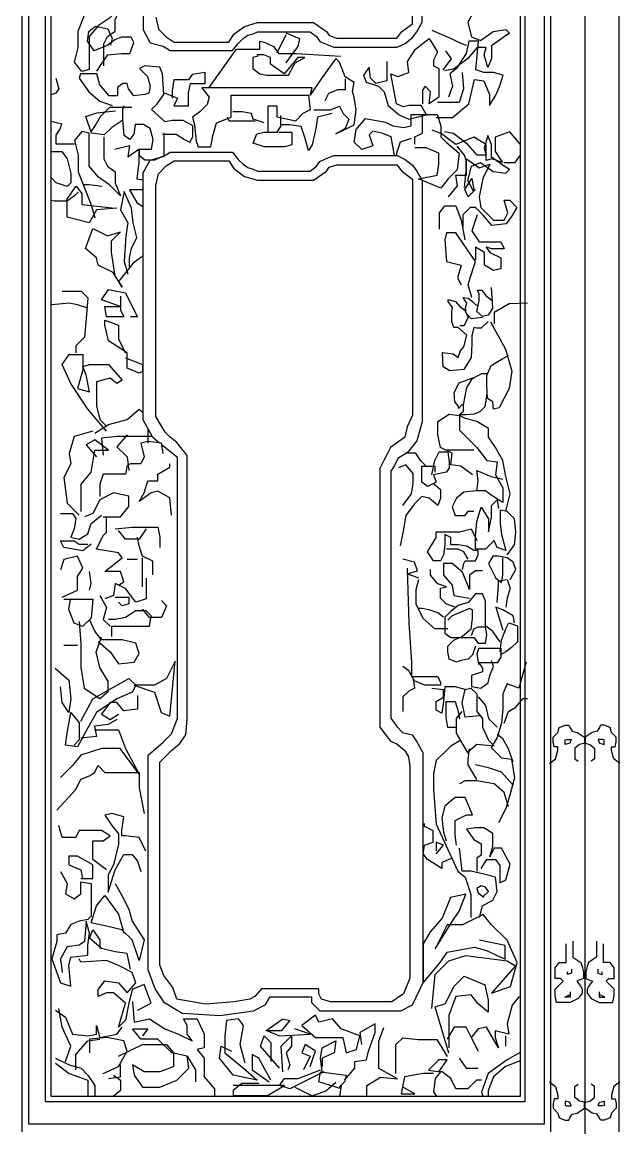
# Model space of a CAD drawing. Extents: x -66030 to 95157, y -13132 to 45879.
# Drawn here: x 44570 to 45009, y 40485 to 41297 of the extents above; entities that cross this region are included whole.
import ezdxf

# ---------------------------------------------------------------- set-up
doc = ezdxf.new("R2010")
doc.units = 0
doc.header["$LTSCALE"] = 100
doc.header["$MEASUREMENT"] = 0
doc.layers.add('3', color=11, linetype='CONTINUOUS')
doc.layers.add('7', color=105, linetype='CONTINUOUS')

msp = doc.modelspace()

# ---------------------------------------------------------------- linework, layer by layer
at = {"layer": '3'}
for p, q in [((44569.59, 40482.4), (44569.59, 41994.29)), ((44957.89, 41994.29), (44957.89, 40482.4)), ((45007.9, 41994.29), (45007.9, 40482.4)), ((44586.89, 40504.48), (44586.89, 41979.19)), ((44938.84, 41979.19), (44938.84, 40504.48)), ((44938.84, 40504.48), (44586.89, 40504.48))]:
    msp.add_line(p, q, dxfattribs=at)
for points in [[(44658.59, 41472.74), (44658.59, 41291.43), (44663.78, 41281.91), (44673.31, 41279.32), (44678.48, 41276.17)], [(44678.48, 41276.17), (44724.19, 41276.17), (44728.45, 41281.48), (44731.99, 41285.02), (44735.53, 41287.5), (44739.43, 41288.56), (44742.62, 41289.98), (44781.24, 41289.98), (44785.85, 41286.44), (44788.33, 41282.9), (44792.58, 41281.13), (44798.61, 41278.65), (44845.02, 41278.65), (44851.05, 41281.48), (44856.36, 41285.73), (44859.55, 41289.98), (44863.45, 41297.06), (44863.45, 41474.13)], [(44629.75, 41264.93), (44629.75, 41274.37), (44629.75, 41281.12), (44632.45, 41286.51), (44637.85, 41290.56), (44637.85, 41298.65), (44641.91, 41308.09), (44633.8, 41300), (44625.7, 41294.61), (44618.95, 41286.51), (44618.95, 41273.02), (44618.95, 41262.23), (44613.55, 41260.88), (44608.14, 41267.63), (44610.85, 41278.42), (44610.85, 41290.56), (44620.3, 41314.84), (44623, 41324.28)], [(44901.14, 41304.85), (44897.17, 41296.92), (44899.82, 41286.34), (44906.44, 41283.69), (44915.7, 41290.31), (44924.97, 41291.63), (44927.62, 41288.98), (44923.65, 41286.34), (44914.38, 41279.73), (44914.38, 41270.47), (44911.73, 41263.86), (44909.09, 41273.12), (44910.41, 41278.41), (44903.79, 41278.41), (44897.17, 41270.47), (44891.88, 41266.51), (44886.58, 41262.54), (44879.96, 41261.22)], [(44624.59, 41261.06), (44627.61, 41266.08), (44632.63, 41273.1), (44642.68, 41274.11), (44648.7, 41274.11), (44651.72, 41282.13), (44649.71, 41286.15), (44642.68, 41286.15), (44637.65, 41284.14), (44632.63, 41280.13), (44622.58, 41276.11), (44617.56, 41283.14), (44618.57, 41290.16), (44623.59, 41294.17), (44632.63, 41292.17), (44635.64, 41285.14), (44634.64, 41280.13)], [(44870.7, 41291.16), (44884.76, 41285.14), (44892.8, 41281.13), (44895.81, 41280.13)], [(44706.98, 41249.05), (44727.07, 41277.14), (44744.14, 41277.14), (44744.14, 41283.16), (44748.16, 41282.16), (44754.19, 41279.15), (44758.21, 41274.13), (44771.27, 41274.13), (44803.41, 41272.13)], [(44756.91, 41274.42), (44763.66, 41287.91)], [(44763.23, 41289.18), (44773.28, 41285.17), (44772.27, 41279.15), (44768.25, 41274.13), (44763.23, 41267.11)], [(44837.55, 41268.09), (44837.55, 41258.05), (44837.55, 41254.04), (44829.52, 41252.03), (44825.5, 41256.05), (44824.49, 41264.07), (44820.48, 41258.05), (44822.48, 41253.04), (44831.53, 41250.03), (44835.54, 41246.01), (44838.56, 41235.98), (44846.59, 41228.96), (44853.62, 41225.95), (44866.68, 41228.96), (44862.67, 41235.98), (44853.62, 41235.98), (44849.61, 41234.98), (44844.58, 41236.98), (44840.57, 41259.06), (44845.59, 41257.05), (44853.62, 41260.06), (44852.62, 41268.09), (44858.65, 41277.12), (44868.69, 41285.14), (44874.72, 41275.11), (44871.71, 41269.09), (44871.71, 41265.08), (44875.72, 41263.07), (44875.72, 41251.03), (44875.72, 41242), (44868.69, 41236.98), (44869.7, 41246.01), (44865.68, 41250.03), (44863.67, 41247.02), (44863.67, 41236.98)], [(44873.72, 41226.95), (44885.77, 41226.95), (44897.82, 41236.98), (44901.84, 41255.04), (44908.87, 41254.04), (44912.89, 41244.01), (44912.89, 41235.98), (44917.91, 41244.01), (44920.93, 41251.03), (44922.94, 41258.05), (44915.91, 41260.06), (44908.87, 41260.06), (44902.85, 41262.07), (44904.86, 41283.14), (44897.82, 41283.14), (44895.81, 41274.11), (44891.8, 41268.09), (44888.78, 41263.07), (44883.76, 41259.06), (44885.77, 41250.03), (44882.76, 41242)], [(44880.75, 41276.11), (44884.76, 41270.09), (44878.74, 41262.07)], [(44783.95, 41232.57), (44796.1, 41232.57), (44802.86, 41235.27), (44805.56, 41229.88), (44809.61, 41225.83), (44806.91, 41219.09), (44800.16, 41215.04), (44813.66, 41221.78), (44815.01, 41232.57), (44813.66, 41242.02), (44812.31, 41246.06), (44813.66, 41252.81), (44806.91, 41256.85), (44802.86, 41267.65), (44800.16, 41270.34), (44789.35, 41255.51), (44781.25, 41243.37), (44782.6, 41248.76), (44701.57, 41248.76), (44706.97, 41242.02), (44705.62, 41236.62), (44700.22, 41231.23), (44694.82, 41227.18), (44696.17, 41221.78), (44697.52, 41209.64), (44698.87, 41205.6), (44708.32, 41205.6), (44709.67, 41213.69), (44712.38, 41223.13), (44723.18, 41227.18), (44723.18, 41243.37), (44779.9, 41243.37), (44781.25, 41232.57), (44775.85, 41229.88), (44770.45, 41224.48), (44756.94, 41227.18), (44756.94, 41235.27), (44750.19, 41235.27), (44750.19, 41221.78), (44750.19, 41216.39), (44756.94, 41216.39), (44759.64, 41220.43), (44759.64, 41228.53)], [(44743.14, 41272.13), (44739.12, 41271.12), (44739.12, 41263.1), (44744.14, 41259.08), (44749.17, 41258.08), (44754.19, 41258.08), (44760.22, 41258.08), (44765.24, 41258.08), (44770.26, 41267.11), (44777.29, 41271.12), (44772.27, 41271.12), (44766.24, 41264.1), (44762.23, 41259.08), (44752.18, 41266.11), (44752.18, 41271.12), (44747.16, 41273.13), (44742.14, 41273.13)], [(44672.81, 41214.91), (44682.86, 41214.91), (44688.88, 41210.9), (44692.9, 41208.89), (44694.91, 41212.9), (44694.91, 41220.93), (44687.88, 41224.94), (44679.84, 41224.94), (44674.82, 41223.94), (44664.77, 41232.97), (44668.79, 41236.98), (44673.82, 41244.01), (44672.81, 41259.06), (44670.8, 41264.07), (44659.75, 41265.08), (44655.73, 41263.07), (44661.76, 41257.05), (44663.77, 41250.03), (44662.77, 41245.01), (44659.75, 41244.01), (44651.72, 41243), (44647.7, 41248.02), (44646.69, 41252.03), (44643.68, 41252.03), (44639.66, 41249.02), (44639.66, 41243), (44633.63, 41243), (44626.6, 41251.03), (44624.59, 41259.06), (44612.54, 41259.06), (44611.53, 41256.05), (44618.57, 41246.01), (44626.6, 41238.99), (44635.64, 41235.98)], [(44674.32, 41245.19), (44683.77, 41241.14), (44681.07, 41235.74), (44691.87, 41235.74), (44691.87, 41245.19), (44693.22, 41251.93), (44704.03, 41251.93), (44704.03, 41260.02), (44694.57, 41258.67), (44691.87, 41254.63), (44681.07, 41254.63), (44679.72, 41246.53), (44679.72, 41241.14)], [(44892.8, 41260.06), (44893.81, 41248.02), (44890.79, 41237.99), (44874.72, 41237.99)], [(44594.46, 41256.05), (44596.47, 41248.02), (44594.46, 41245.01), (44590.84, 41243.65)], [(44806.91, 41255.51), (44806.91, 41247.41), (44801.51, 41247.41), (44794.75, 41244.71), (44792.05, 41239.32)], [(44620.54, 41217), (44623.24, 41221.05), (44627.3, 41227.79), (44634.05, 41234.54), (44650.25, 41234.54)], [(44673.82, 41215.91), (44673.82, 41205.88), (44673.82, 41198.86), (44666.78, 41195.85), (44659.75, 41195.85), (44655.73, 41198.86), (44655.73, 41203.87), (44661.76, 41203.87), (44664.77, 41203.87), (44665.78, 41210.9), (44663.77, 41218.92), (44658.75, 41221.93), (44652.72, 41221.93), (44651.72, 41214.91), (44648.7, 41210.9), (44644.68, 41213.91), (44643.68, 41225.95), (44643.68, 41232.97), (44644.68, 41235.98)], [(44643.5, 41225.1), (44635.4, 41219.7), (44630, 41214.3), (44620.54, 41215.65), (44616.49, 41227.79), (44624.59, 41230.49), (44638.1, 41231.84)], [(44740.74, 41224.48), (44729.93, 41224.48), (44721.83, 41224.48), (44720.48, 41227.18)], [(44747.49, 41223.13), (44739.38, 41225.83), (44738.03, 41229.88), (44731.28, 41231.23), (44724.53, 41231.23)], [(44797.45, 41229.88), (44786.65, 41227.18), (44785.3, 41219.09), (44782.6, 41206.95), (44779.9, 41202.9), (44777.2, 41212.34), (44774.5, 41220.43), (44766.39, 41221.78), (44759.64, 41221.78)], [(44843.27, 41199.09), (44840.67, 41212.96), (44833.92, 41215.65), (44827.17, 41217), (44824.46, 41214.3), (44827.17, 41206.21), (44819.06, 41203.51), (44813.66, 41208.91), (44815.01, 41218.35), (44821.76, 41226.44), (44836.62, 41223.75), (44842.02, 41221.05), (44850.12, 41219.7), (44855.53, 41221.05), (44855.53, 41229.14), (44863.63, 41229.14)], [(44858.23, 41207.56), (44858.23, 41212.96), (44863.63, 41215.65), (44863.63, 41229.14), (44874.43, 41229.14), (44877.13, 41221.05), (44877.13, 41212.96), (44881.18, 41208.91), (44890.64, 41200.82), (44889.29, 41188.68), (44882.53, 41181.93), (44877.13, 41175.19), (44860.93, 41181.93), (44874.43, 41184.63), (44875.78, 41192.72), (44875.78, 41200.82), (44866.33, 41204.86), (44858.23, 41204.86)], [(44608.14, 41207.42), (44600.04, 41207.42), (44594.64, 41207.42), (44594.64, 41214.16), (44597.34, 41218.21), (44598.69, 41222.25), (44590.84, 41224)], [(44923.86, 41194.06), (44931.81, 41194.06), (44935.78, 41199.34), (44935.78, 41207.28), (44927.84, 41216.53), (44917.25, 41212.57), (44917.25, 41201.99), (44922.54, 41194.06), (44914.6, 41196.7), (44910.63, 41195.38), (44910.63, 41201.99), (44910.63, 41207.28), (44901.36, 41212.57), (44888.12, 41207.28), (44882.83, 41211.24), (44877.53, 41215.21), (44870.91, 41217.86)], [(44629.75, 41212.81), (44629.75, 41203.37), (44629.75, 41196.63), (44632.45, 41191.23), (44637.85, 41187.18), (44637.85, 41179.09), (44641.91, 41169.65), (44633.8, 41177.74), (44625.7, 41183.14), (44618.95, 41191.23), (44618.95, 41204.72), (44618.95, 41215.51), (44613.55, 41216.86), (44608.14, 41210.12), (44610.85, 41199.32), (44610.85, 41187.18), (44620.3, 41162.9), (44623, 41153.46)], [(44758.29, 41216.39), (44767.74, 41216.39), (44767.74, 41210.99), (44767.74, 41206.95), (44762.34, 41205.6), (44747.49, 41205.6), (44739.38, 41208.3), (44742.09, 41215.04), (44747.49, 41216.39), (44754.24, 41216.39)], [(44855.53, 41211.61), (44847.42, 41208.91), (44844.72, 41200.82), (44844.72, 41199.09)], [(44901.14, 41172.89), (44897.17, 41180.83), (44899.82, 41191.4), (44906.44, 41194.05), (44915.7, 41187.44), (44924.97, 41186.12), (44927.62, 41188.76), (44923.65, 41191.4), (44914.38, 41198.02), (44914.38, 41207.27), (44911.73, 41213.88), (44909.09, 41204.63), (44910.41, 41199.34), (44903.79, 41199.34), (44897.17, 41207.27), (44891.88, 41211.24), (44886.58, 41215.2), (44879.96, 41216.53)], [(44590.84, 41202.02), (44598.69, 41202.02), (44602.74, 41196.63), (44605.44, 41185.84), (44605.44, 41179.09), (44602.74, 41176.39), (44594.64, 41179.09), (44590.84, 41182.89)], [(44637.74, 41203.69), (44648.55, 41206.38), (44647.2, 41198.29), (44655.3, 41203.69), (44655.3, 41194.24), (44653.95, 41182.1), (44658.59, 41181.33)], [(44894.52, 41175.54), (44895.85, 41187.44), (44895.85, 41195.37), (44894.52, 41199.34), (44889.23, 41205.95)], [(44670.5, 40988.05), (44665.52, 40992.03), (44658.59, 41005.01), (44658.59, 41186.32), (44663.78, 41195.83), (44673.31, 41198.43), (44678.48, 41201.57)], [(44678.48, 41201.57), (44724.19, 41201.57), (44728.45, 41196.26), (44731.99, 41192.72), (44735.53, 41190.24), (44739.43, 41189.18), (44742.62, 41187.77), (44781.24, 41187.77), (44785.85, 41191.31), (44788.33, 41194.85), (44792.58, 41196.62), (44798.61, 41199.09), (44845.02, 41199.09), (44851.05, 41196.26), (44856.36, 41192.01), (44859.55, 41187.77), (44863.45, 41180.69), (44863.45, 41003.62), (44859.58, 40989.78), (44852.65, 40981.13), (44845.72, 40976.8), (44843.12, 40971.61), (44840.52, 40967.28), (44840.52, 40785.98), (44844.83, 40779.92), (44849.16, 40775.6), (44856.09, 40773.87), (44859.56, 40768.68), (44863.89, 40760.89), (44863.89, 40639.25), (44863.89, 40591.67), (44856.15, 40575.23), (44847.49, 40570.91), (44788.6, 40570.91), (44782.54, 40576.96), (44782.54, 40581.29), (44751.36, 40581.29), (44747.9, 40575.23), (44739.24, 40570.91), (44714.99, 40567.45), (44687.28, 40569.18), (44674.29, 40576.96), (44667.36, 40587.34), (44662.16, 40601.19), (44662.16, 40758.95), (44673.32, 40768.46), (44679.38, 40774.52), (44683.71, 40785.76), (44683.71, 40977.33), (44674.18, 40985.11), (44672.11, 40986.77)], [(44882.83, 41168.93), (44889.45, 41176.87), (44888.12, 41184.8), (44896.06, 41184.8), (44896.06, 41196.7), (44905.33, 41190.09), (44913.27, 41192.73), (44907.98, 41182.16), (44905.33, 41168.93), (44906.66, 41161), (44915.92, 41151.74), (44923.86, 41151.74), (44926.51, 41157.03), (44923.86, 41166.29), (44927.84, 41166.29), (44933.13, 41161), (44929.16, 41154.39), (44925.19, 41149.1), (44914.6, 41147.78), (44907.98, 41155.71), (44902.68, 41161), (44898.71, 41161), (44893.42, 41155.71), (44893.42, 41146.46)], [(44628.4, 41176.39), (44618.95, 41177.74), (44614.9, 41177.74)], [(44902.68, 41174.22), (44897.39, 41168.93), (44894.74, 41174.22), (44900.04, 41182.16), (44901.36, 41174.22)], [(44610.85, 41172.35), (44608.14, 41169.65), (44602.74, 41165.6), (44593.29, 41165.6), (44590.84, 41166.09)], [(44639.09, 41160.52), (44624.24, 41159.17), (44618.84, 41149.73), (44602.63, 41153.78), (44602.63, 41167.27), (44609.38, 41176.71), (44613.43, 41171.31), (44613.43, 41163.22), (44637.74, 41160.52)], [(44648.55, 41117.36), (44648.55, 41124.1), (44649.9, 41130.85), (44653.95, 41138.94), (44651.25, 41149.73), (44649.9, 41160.52), (44644.49, 41172.66), (44641.79, 41159.17), (44647.2, 41149.73), (44645.85, 41140.29), (44644.49, 41121.4), (44647.2, 41111.96)], [(44658.59, 41175), (44658, 41174.01), (44648.55, 41174.01), (44653.95, 41164.57), (44658.59, 41161.48)], [(44876.21, 41145.13), (44876.21, 41157.03), (44880.18, 41162.32), (44888.12, 41162.32), (44892.09, 41151.74), (44894.74, 41137.2)], [(44904.01, 41155.71), (44900.04, 41143.81), (44905.33, 41135.88), (44915.92, 41135.88), (44921.22, 41135.88), (44923.86, 41130.59), (44914.6, 41130.59), (44910.63, 41131.91), (44913.27, 41127.94), (44921.22, 41123.98), (44921.22, 41116.04), (44915.92, 41114.72), (44909.3, 41118.69), (44909.3, 41127.94), (44902.68, 41131.91), (44902.68, 41122.66)], [(44658.59, 41125.56), (44651.25, 41120.06), (44640.44, 41106.57), (44643.14, 41102.52), (44636.39, 41113.31), (44625.59, 41118.71), (44624.24, 41124.1), (44616.13, 41130.85), (44621.54, 41145.68), (44632.34, 41140.29), (44641.79, 41142.99), (44635.04, 41136.24), (44635.04, 41128.15), (44637.74, 41110.61)], [(44900.04, 41094.89), (44897.39, 41104.14), (44898.71, 41109.43), (44902.68, 41121.33), (44888.12, 41142.49), (44881.5, 41142.49), (44880.18, 41137.2), (44881.5, 41121.33), (44892.09, 41118.69), (44889.45, 41109.43), (44892.09, 41104.14)], [(44599.05, 41099.57), (44612.87, 41099.57), (44617.89, 41094.55), (44616.64, 41079.49), (44615.38, 41065.69), (44609.1, 41059.41), (44609.1, 41054.39)], [(44641.77, 41095.81), (44641.77, 41085.77), (44644.28, 41080.75), (44631.72, 41080.75), (44630.46, 41088.28), (44641.77, 41088.28), (44627.95, 41093.3), (44632.97, 41100.83), (44645.54, 41098.32), (44649.31, 41090.79), (44654.33, 41080.75), (44649.31, 41080.75)], [(44914.19, 41102.35), (44915.24, 41087.13), (44912.09, 41081.88), (44907.89, 41080.83), (44903.68, 41084.51), (44905.26, 41092.38), (44905.26, 41097.63), (44904.21, 41100.25), (44907.36, 41100.25), (44909.99, 41096.58), (44915.24, 41092.38)], [(44617.89, 41087.02), (44610.36, 41089.53), (44604.07, 41090.79), (44591.51, 41089.53)], [(44912.09, 41077.16), (44906.84, 41072.44), (44903.68, 41072.44), (44901.58, 41072.96), (44900.01, 41066.66), (44900.01, 41060.89), (44899.48, 41050.92), (44894.23, 41042), (44883.72, 41040.95), (44878.99, 41044.1), (44878.46, 41054.59), (44886.35, 41053.54), (44890.02, 41050.92), (44891.6, 41055.64), (44894.23, 41058.79), (44896.33, 41067.19), (44890.02, 41072.96), (44886.87, 41072.96), (44885.29, 41077.16), (44885.29, 41084.51), (44885.82, 41087.66), (44882.67, 41091.85), (44882.67, 41093.43), (44887.92, 41091.85), (44891.07, 41088.18), (44894.75, 41085.56), (44897.38, 41080.31), (44894.23, 41074.01), (44891.07, 41074.01)], [(44907.89, 41080.31), (44899.48, 41079.26), (44895.8, 41083.46), (44895.28, 41087.66), (44896.33, 41090.81), (44894.23, 41093.95), (44893.7, 41095), (44897.38, 41094.48), (44900.53, 41091.85), (44902.63, 41089.76), (44904.74, 41088.71)], [(44940.99, 41090.81), (44927.33, 41090.28), (44916.3, 41083.98), (44916.3, 41075.59)], [(44645.54, 41050.63), (44658.1, 41045.6), (44658.1, 41040.58), (44655.59, 41039.33), (44646.79, 41043.09), (44646.79, 41054.39), (44632.97, 41063.18), (44630.46, 41074.47), (44630.46, 41078.24), (44640.51, 41074.47), (44640.51, 41064.43), (44645.54, 41054.39)], [(44913.73, 41076.98), (44924.76, 41057.04), (44929.49, 41040.77), (44927.39, 41028.18), (44920.03, 41014.01), (44915.83, 41012.96), (44915.3, 41018.2), (44911.62, 41020.83), (44911.1, 41030.28), (44911.1, 41037.62), (44914.25, 41044.97), (44922.66, 41050.22), (44926.86, 41052.32)], [(44631.72, 40996.66), (44617.89, 41012.97), (44605.33, 41031.8), (44599.05, 41045.6), (44604.07, 41053.14), (44614.12, 41053.14), (44614.12, 41041.84), (44610.36, 41028.03), (44619.15, 41025.52), (44616.64, 41038.07), (44614.12, 41044.35), (44619.15, 41045.6), (44632.97, 41045.6), (44643.03, 41034.31), (44639.26, 41031.8), (44634.23, 41035.56), (44624.18, 41033.05), (44624.18, 41015.48), (44626.69, 41005.44), (44631.72, 41000.42)], [(44893.76, 41016.11), (44892.71, 41016.11), (44890.08, 41013.48), (44890.08, 41015.06), (44887.45, 41018.2), (44886.93, 41025.03), (44890.61, 41032.37), (44901.11, 41036.05)], [(44911.1, 41024.5), (44909.52, 41014.53), (44905.84, 41010.86), (44901.64, 41009.28), (44895.86, 41008.76), (44890.61, 41008.76), (44893.76, 41011.38), (44893.76, 41013.48), (44893.76, 41016.11), (44896.39, 41028.7), (44900.59, 41035.52), (44907.42, 41039.2), (44911.62, 41039.2)], [(44622.92, 40995.4), (44632.97, 41001.68), (44646.79, 41005.44), (44655.59, 41012.97), (44658.59, 41009.97)], [(44900.47, 40964.62), (44891.96, 40971), (44884.51, 40972.06), (44885.57, 40980.56), (44877.06, 40984.82), (44874.93, 40994.38), (44874.93, 41003.95), (44883.44, 41009.26), (44890.89, 41008.2)], [(44924.95, 40938.05), (44928.14, 40950.8), (44924.95, 40963.56), (44922.82, 40975.25), (44917.5, 40984.82), (44912.18, 40992.26), (44912.18, 40998.63), (44903.67, 41003.95), (44895.15, 41006.08), (44890.89, 41008.2), (44890.89, 40997.57), (44903.67, 40984.82), (44911.11, 40975.25), (44918.56, 40974.19), (44917.5, 40964.62), (44922.82, 40955.05), (44922.82, 40944.42), (44914.31, 40949.74), (44910.05, 40952.93), (44903.67, 40952.93), (44904.73, 40960.37), (44903.67, 40967.81), (44914.31, 40963.56), (44922.82, 40961.43)], [(44661.87, 40998.86), (44661.87, 40996.66), (44661.87, 40987.87)], [(44621.66, 40996.66), (44607.84, 40992.89), (44604.07, 40980.34), (44605.33, 40972.81), (44600.3, 40962.77), (44602.82, 40943.95), (44611.61, 40935.16)], [(44664.39, 40992.89), (44639.26, 40992.89), (44627.95, 40991.64), (44629.2, 40979.09)], [(44646.79, 40994.15), (44639.26, 40985.36), (44646.79, 40977.83), (44648.05, 40967.79)], [(44612.87, 40937.67), (44612.87, 40957.75), (44620.41, 40966.54), (44622.92, 40982.85), (44632.97, 40982.85), (44622.92, 40990.38), (44616.64, 40986.62), (44624.18, 40977.83)], [(44673.18, 40980.34), (44671.93, 40987.87), (44661.87, 40989.13), (44656.85, 40987.87), (44659.36, 40977.83), (44656.85, 40972.81), (44649.31, 40972.81), (44646.79, 40971.56), (44645.54, 40965.28), (44636.74, 40965.28), (44629.2, 40965.28), (44626.69, 40957.75), (44626.69, 40948.97)], [(44901.54, 40982.69), (44886.64, 40982.69), (44881.32, 40982.69)], [(44866.42, 40971), (44862.16, 40975.25), (44858.97, 40980.56), (44851.52, 40980.56)], [(44870.67, 40964.62), (44872.8, 40975.25), (44876, 40981.63), (44882.38, 40981.63), (44883.44, 40974.19), (44883.44, 40969.93), (44881.32, 40966.75), (44871.74, 40964.62), (44873.87, 40959.3), (44867.48, 40956.12), (44863.22, 40959.3), (44863.22, 40971), (44872.8, 40971), (44872.8, 40966.75)], [(44679.46, 40935.16), (44678.21, 40947.71), (44669.41, 40952.73), (44664.39, 40951.48), (44655.59, 40945.2), (44659.36, 40951.48), (44661.87, 40960.26), (44669.41, 40960.26), (44669.41, 40965.28), (44678.21, 40970.3), (44678.21, 40972.81)], [(44849.39, 40942.3), (44855.77, 40950.8), (44856.84, 40958.24), (44856.84, 40965.68), (44851.52, 40972.06), (44846.2, 40969.93)], [(44871.74, 40958.24), (44877.06, 40953.99), (44877.06, 40947.61), (44874.93, 40942.3), (44868.55, 40947.61), (44863.22, 40948.68), (44857.9, 40943.36), (44851.52, 40934.86), (44849.39, 40922.1), (44847.26, 40912.53)], [(44629.2, 40933.91), (44641.77, 40933.91), (44648.05, 40941.44), (44648.05, 40948.97), (44636.74, 40951.48), (44626.69, 40946.46), (44621.66, 40936.42), (44615.38, 40933.91)], [(44903.67, 40952.93), (44894.09, 40951.86), (44888.77, 40947.61), (44885.57, 40941.23), (44887.7, 40934.86), (44895.15, 40934.86), (44897.28, 40938.05), (44901.54, 40938.05)], [(44926.03, 40905.93), (44931.35, 40913.37), (44932.42, 40922.94), (44931.35, 40932.51), (44926.03, 40937.82), (44920.71, 40938.88), (44920.71, 40929.32), (44921.78, 40920.81), (44924.97, 40909.12), (44918.58, 40911.25), (44916.46, 40916.56), (44910.07, 40910.18), (44902.62, 40910.18), (44902.62, 40919.75), (44903.68, 40930.38), (44906.88, 40941.01), (44912.2, 40932.51), (44912.2, 40922.94), (44914.33, 40933.57), (44914.33, 40942.07), (44918.58, 40946.32), (44919.65, 40939.95)], [(44597.79, 40936.42), (44606.59, 40936.42), (44609.1, 40932.65), (44607.84, 40925.12), (44605.33, 40918.85), (44611.61, 40917.59), (44617.89, 40921.36), (44620.41, 40928.89), (44627.95, 40935.16)], [(44640.51, 40883.7), (44644.28, 40886.21), (44641.77, 40893.75), (44630.46, 40893.75), (44643.03, 40903.79), (44640.51, 40907.55), (44631.72, 40908.81), (44624.18, 40910.06), (44629.2, 40920.1), (44631.72, 40922.61), (44631.72, 40933.91)], [(44638, 40925.12), (44650.56, 40926.38), (44669.41, 40926.38), (44670.67, 40918.85), (44670.67, 40911.32)], [(44660.62, 40925.12), (44655.59, 40917.59), (44645.54, 40917.59), (44640.51, 40923.87)], [(44665.64, 40891.23), (44665.64, 40901.28), (44658.1, 40905.04), (44655.59, 40912.57), (44654.33, 40918.85)], [(44893.04, 40895.3), (44894.11, 40899.55), (44895.17, 40901.68), (44902.62, 40901.68), (44904.75, 40905.93), (44904.75, 40909.12), (44901.56, 40909.12), (44896.23, 40912.31), (44889.85, 40913.37), (44884.53, 40913.37), (44884.53, 40918.69), (44880.27, 40920.81), (44880.27, 40916.56), (44880.27, 40913.37), (44879.21, 40905.93), (44877.08, 40901.68), (44871.76, 40901.68), (44867.5, 40908.06), (44873.89, 40918.69), (44873.89, 40922.94), (44881.34, 40922.94), (44890.91, 40922.94), (44899.43, 40925.06), (44903.68, 40916.56)], [(44620.41, 40913.83), (44614.12, 40908.81), (44600.3, 40911.32), (44597.79, 40916.34), (44607.84, 40916.34), (44611.61, 40913.83), (44617.89, 40913.83)], [(44897.3, 40902.74), (44894.11, 40908.06), (44889.85, 40910.18), (44881.34, 40910.18)], [(44599.05, 40874.92), (44610.36, 40879.94), (44610.36, 40889.98), (44614.12, 40896.26), (44610.36, 40905.04), (44600.3, 40902.53), (44597.79, 40895)], [(44654.33, 40902.53), (44646.79, 40902.53)], [(44658.1, 40882.45), (44658.1, 40895), (44658.1, 40903.79)], [(44861.06, 40888.85), (44852.55, 40892.04), (44860, 40894.16), (44857.87, 40900.54), (44849.36, 40902.67)], [(44928.16, 40887.86), (44932.42, 40895.3), (44930.29, 40900.62), (44926.03, 40903.81), (44919.65, 40904.87), (44915.39, 40904.87), (44912.2, 40899.55), (44917.52, 40888.92), (44921.78, 40885.73), (44922.84, 40891.05), (44922.84, 40899.55), (44922.84, 40903.81)], [(44619.15, 40879.94), (44620.41, 40884.96), (44619.15, 40893.75)], [(44852.55, 40896.29), (44853.61, 40855.89), (44855.74, 40827.19), (44855.74, 40816.56), (44863.19, 40816.56), (44874.9, 40816.56), (44877.03, 40812.31), (44877.03, 40810.19), (44865.32, 40810.19), (44857.87, 40813.38), (44853.61, 40820.82), (44849.36, 40824.01)], [(44887.72, 40867.66), (44881.34, 40869.79), (44877.08, 40874.04), (44877.08, 40881.48), (44881.34, 40882.55), (44874.95, 40884.67), (44869.63, 40891.05), (44869.63, 40895.3)], [(44907.94, 40894.24), (44902.62, 40894.24), (44898.36, 40891.05), (44898.36, 40880.42), (44893.04, 40893.18), (44885.59, 40899.55), (44879.21, 40899.55), (44879.21, 40891.05), (44885.59, 40883.61), (44886.66, 40876.17), (44898.36, 40874.04)], [(44660.62, 40888.72), (44660.62, 40873.66), (44653.08, 40871.15), (44645.54, 40881.19), (44638, 40884.96), (44636.74, 40876.17), (44630.46, 40873.66)], [(44882.4, 40851.72), (44872.82, 40851.72), (44864.31, 40859.16), (44858.99, 40869.79), (44858.99, 40880.42), (44861.12, 40887.86)], [(44918.58, 40870.85), (44919.65, 40883.61), (44919.65, 40886.8), (44926.03, 40887.86), (44928.16, 40881.48), (44926.03, 40874.04), (44924.97, 40867.66)], [(44920.71, 40842.15), (44915.39, 40849.59), (44910.07, 40853.85), (44910.07, 40864.48), (44910.07, 40871.92), (44907.94, 40877.23), (44902.62, 40877.23), (44897.3, 40870.85), (44889.85, 40868.73), (44884.53, 40864.48), (44880.27, 40860.22), (44880.27, 40848.53), (44884.53, 40845.34), (44891.98, 40845.34), (44899.43, 40851.72), (44900.49, 40859.16), (44900.49, 40865.54), (44898.36, 40866.6), (44885.59, 40861.29), (44882.4, 40858.1)], [(44600.19, 40873.33), (44621.55, 40873.33), (44620.3, 40859.53), (44614.01, 40853.25), (44607.73, 40855.76), (44603.96, 40865.8), (44605.22, 40873.33)], [(44626.69, 40876.17), (44631.72, 40867.39), (44629.2, 40858.6), (44634.23, 40853.58)], [(44638, 40874.92), (44648.05, 40874.92), (44648.05, 40869.9), (44643.03, 40868.64), (44640.51, 40871.15)], [(44671.93, 40872.41), (44675.69, 40868.64), (44671.93, 40859.86), (44663.13, 40859.86), (44658.1, 40866.13)], [(44635.49, 40846.05), (44635.49, 40853.58), (44651.82, 40853.58), (44663.13, 40853.58), (44664.39, 40861.11), (44660.62, 40864.88), (44653.08, 40864.88), (44645.54, 40859.86), (44638, 40858.6), (44632.97, 40858.6)], [(44879.21, 40860.22), (44874.95, 40863.41), (44868.56, 40865.54), (44863.24, 40866.6), (44861.12, 40866.6)], [(44931.35, 40855.97), (44930.29, 40861.29), (44922.84, 40865.54), (44917.52, 40867.66), (44919.65, 40861.29), (44920.71, 40857.03), (44922.84, 40850.66)], [(44611.5, 40857.02), (44612.76, 40840.7), (44612.76, 40823.13), (44615.27, 40808.07), (44626.58, 40800.54), (44632.86, 40805.56), (44632.86, 40813.09), (44626.58, 40823.13), (44624.07, 40834.43), (44627.83, 40845.72)], [(44625.43, 40842.29), (44634.23, 40834.76), (44640.51, 40825.97), (44651.82, 40827.23), (44655.59, 40833.5), (44653.08, 40841.03), (44643.03, 40843.54), (44627.95, 40843.54), (44622.92, 40849.82), (44619.15, 40858.6)], [(44902.62, 40838.96), (44900.49, 40832.59), (44897.3, 40829.4), (44891.98, 40828.33), (44888.79, 40827.27), (44883.46, 40829.4), (44882.4, 40834.71), (44882.4, 40838.96), (44886.66, 40843.22), (44890.91, 40845.34), (44901.56, 40845.34), (44904.75, 40841.09), (44910.07, 40841.09), (44911.13, 40847.47), (44910.07, 40852.78), (44904.75, 40852.78), (44901.56, 40851.72), (44899.43, 40846.4)], [(44920.71, 40834.71), (44921.78, 40843.22), (44924.97, 40851.72), (44927.1, 40855.97), (44933.48, 40853.85), (44933.48, 40847.47), (44933.48, 40842.15), (44929.23, 40837.9), (44924.97, 40834.71), (44920.71, 40832.59)], [(44610.24, 40839.45), (44600.19, 40839.45)], [(44905.19, 40825.39), (44903.86, 40833.4), (44905.19, 40837.41), (44915.89, 40837.41), (44921.23, 40837.41), (44921.23, 40830.73), (44918.56, 40826.73), (44914.55, 40826.73), (44905.19, 40826.73), (44907.87, 40822.72), (44907.87, 40820.05), (44899.85, 40817.38), (44899.85, 40813.38), (44899.85, 40809.37), (44906.53, 40808.04), (44911.88, 40812.04), (44913.21, 40817.38), (44915.89, 40824.06), (44914.55, 40828.06)], [(44593.98, 40822.77), (44604.03, 40813.98), (44605.29, 40800.18), (44604.03, 40790.14), (44599, 40797.67), (44597.75, 40808.96)], [(44651.78, 40810.22), (44666.86, 40805.2), (44671.88, 40790.14), (44678.16, 40787.63), (44681.93, 40827.79), (44675.65, 40815.24), (44666.86, 40810.22), (44653.03, 40810.22)], [(44939.82, 40827.19), (44934.5, 40808.06), (44925.98, 40811.25), (44922.79, 40803.81), (44922.79, 40793.18), (44921.72, 40782.55), (44918.53, 40771.92), (44914.27, 40764.48), (44921.72, 40757.04), (44929.17, 40755.98), (44931.3, 40742.16), (44928.11, 40730.46), (44924.92, 40719.83), (44919.6, 40709.2)], [(44612.82, 40783.86), (44621.62, 40800.18), (44648.01, 40815.24), (44653.03, 40810.22), (44650.52, 40805.2), (44639.21, 40800.18), (44624.13, 40790.14), (44617.85, 40778.84), (44610.31, 40765.04), (44601.52, 40766.29), (44602.77, 40775.08), (44605.29, 40790.14), (44611.57, 40782.61), (44611.57, 40770.06), (44607.8, 40766.29)], [(44856.81, 40814.44), (44857.87, 40808.06), (44853.61, 40805.94), (44849.36, 40801.68), (44849.36, 40795.31), (44849.36, 40791.05)], [(44896.14, 40806.84), (44887.63, 40808.96), (44880.18, 40808.96), (44879.11, 40798.33), (44878.05, 40789.83), (44873.79, 40791.95), (44873.79, 40798.33), (44879.11, 40801.52), (44879.11, 40806.84), (44870.6, 40807.9)], [(44905.76, 40787.86), (44895.12, 40786.8), (44892.99, 40797.43), (44895.12, 40807), (44899.38, 40808.06), (44903.63, 40803.81), (44903.63, 40795.31), (44903.63, 40791.05), (44907.89, 40785.74), (44907.89, 40779.36), (44912.15, 40769.79), (44915.34, 40766.61)], [(44654.29, 40802.69), (44654.29, 40792.65), (44644.24, 40791.39), (44639.21, 40797.67), (44634.19, 40797.67), (44627.9, 40788.88), (44634.19, 40785.12), (44640.47, 40788.88)], [(44888.69, 40779.2), (44882.31, 40779.2), (44881.24, 40786.64), (44881.24, 40794.08), (44881.24, 40798.33), (44887.63, 40798.33), (44889.76, 40791.95), (44890.82, 40785.58)], [(44904.7, 40801.68), (44910.02, 40795.31), (44912.15, 40785.74), (44918.53, 40779.36)], [(44923.81, 40782.39), (44927, 40790.89), (44932.33, 40794.08), (44937.65, 40800.46), (44940.84, 40800.46)], [(44897.25, 40760.23), (44888.73, 40775.11), (44888.73, 40785.74), (44892.99, 40791.05)], [(44639.21, 40785.12), (44632.93, 40781.35), (44622.88, 40780.1), (44624.13, 40772.57), (44612.82, 40771.31)], [(44957.02, 40752.66), (44961.44, 40756.19), (44963.2, 40762.37), (44963.2, 40765.02), (44960.55, 40765.02), (44959.67, 40768.55), (44959.67, 40772.08), (44963.2, 40775.61), (44964.09, 40779.14), (44968.51, 40780.91), (44971.16, 40780.91), (44972.04, 40779.14), (44973.81, 40776.49), (44977.34, 40775.61), (44982.65, 40772.08), (44982.65, 40767.67), (44979.11, 40766.78), (44975.58, 40764.13), (44975.58, 40761.49), (44975.58, 40756.19), (44978.23, 40754.42)], [(45008.77, 40752.66), (45004.35, 40756.19), (45002.58, 40762.37), (45002.58, 40765.02), (45005.24, 40765.02), (45006.12, 40768.55), (45006.12, 40772.08), (45002.58, 40775.61), (45001.7, 40779.14), (44997.28, 40780.91), (44994.63, 40780.91), (44993.75, 40779.14), (44991.98, 40776.49), (44988.44, 40775.61), (44983.14, 40772.08), (44983.14, 40767.67), (44986.67, 40766.78), (44990.21, 40764.13), (44990.21, 40761.49), (44990.21, 40756.19), (44987.56, 40754.42)], [(44622.88, 40777.59), (44631.67, 40777.59), (44640.47, 40777.59), (44645.49, 40763.78), (44655.55, 40744.96), (44641.72, 40763.78), (44627.9, 40763.78), (44612.82, 40758.76), (44606.54, 40751.23), (44597.75, 40742.45)], [(44930.24, 40753.85), (44927.05, 40763.42), (44922.79, 40770.86), (44918.53, 40774.05)], [(44891.93, 40769.79), (44884.48, 40765.54), (44873.83, 40754.91), (44871.71, 40745.35), (44871.71, 40733.65), (44873.83, 40708.14), (44889.78, 40673.66), (44895.1, 40669.41), (44899.35, 40656.65), (44899.35, 40647.09), (44899.35, 40639.64)], [(44916.4, 40765.54), (44903.63, 40766.61), (44897.25, 40761.29)], [(44903.63, 40741.09), (44897.25, 40751.72), (44897.25, 40755.98), (44898.31, 40763.42)], [(44969.39, 40770.31), (44972.93, 40770.31), (44972.04, 40767.67), (44968.51, 40766.78), (44968.51, 40770.31)], [(44996.4, 40770.31), (44992.86, 40770.31), (44993.75, 40767.67), (44997.28, 40766.78), (44997.28, 40770.31)], [(44595.23, 40718.6), (44609.06, 40733.66), (44612.82, 40741.19), (44619.11, 40743.7), (44622.88, 40746.21), (44625.39, 40751.23), (44630.42, 40746.21), (44637.96, 40746.21), (44655.55, 40746.21), (44655.55, 40734.92), (44659.32, 40716.09)], [(44930.24, 40736.84), (44921.72, 40746.41), (44912.15, 40749.6), (44902.57, 40751.72)], [(44927.05, 40720.9), (44923.85, 40731.53), (44916.4, 40737.9), (44903.63, 40740.03), (44895.12, 40740.03), (44890.86, 40737.9)], [(44888.71, 40692.79), (44887.65, 40700.23), (44887.65, 40710.86), (44896.16, 40715.12), (44900.42, 40715.12), (44895.1, 40727.87), (44887.65, 40727.87), (44880.2, 40721.49), (44878.07, 40712.99), (44879.13, 40702.36), (44881.26, 40695.98)], [(44660.57, 40688.48), (44655.55, 40698.52), (44645.49, 40699.77), (44642.98, 40699.77), (44642.98, 40703.54), (44644.24, 40713.58), (44635.44, 40716.09), (44630.42, 40714.84), (44635.44, 40707.31), (44640.47, 40701.03), (44640.47, 40693.5), (44636.7, 40678.44), (44632.93, 40670.91), (44632.93, 40658.36), (44637.96, 40674.67), (44644.24, 40685.97), (44650.52, 40685.97), (44654.29, 40680.95), (44656.8, 40673.42)], [(44631.67, 40674.67), (44621.62, 40682.2), (44621.62, 40690.99), (44621.62, 40696.01), (44629.16, 40696.01), (44634.19, 40699.77), (44627.9, 40703.54), (44617.85, 40703.54), (44611.57, 40703.54), (44609.06, 40698.52), (44599, 40698.52), (44596.49, 40707.31)], [(44885.52, 40683.23), (44878.07, 40680.04), (44878.07, 40675.79), (44867.43, 40682.16), (44864.24, 40686.42), (44865.3, 40692.79), (44871.68, 40694.92), (44871.68, 40703.42), (44865.3, 40706.61), (44865.3, 40708.74)], [(44906.8, 40675.79), (44911.06, 40682.16), (44917.45, 40682.16), (44920.64, 40677.91), (44920.64, 40671.53), (44920.64, 40665.16), (44924.9, 40667.28), (44928.09, 40678.97), (44921.7, 40690.67), (44916.38, 40690.67), (44913.19, 40684.29), (44915.32, 40691.73), (44915.32, 40701.3), (44908.93, 40705.55), (44902.55, 40705.55), (44896.16, 40704.49), (44901.48, 40697.05), (44906.8, 40693.86), (44906.8, 40685.35), (44903.61, 40683.23), (44903.61, 40673.66)], [(44873.81, 40686.42), (44879.13, 40692.79), (44873.81, 40694.92), (44873.81, 40688.54)], [(44905.74, 40639.64), (44907.87, 40648.15), (44915.32, 40652.4), (44918.51, 40658.78), (44917.45, 40669.41), (44908.93, 40671.53), (44899.35, 40673.66), (44892.97, 40673.66), (44891.91, 40682.16), (44890.84, 40690.67)], [(44612.82, 40668.4), (44621.62, 40668.4), (44621.62, 40678.44), (44610.31, 40684.71), (44604.03, 40684.71), (44604.03, 40678.44), (44612.82, 40674.67), (44614.08, 40668.4)], [(44597.75, 40673.42), (44602.77, 40664.63), (44601.52, 40657.1), (44607.8, 40653.34), (44612.82, 40657.1), (44612.82, 40665.89), (44620.36, 40664.63), (44620.36, 40654.59), (44620.36, 40640.79), (44617.85, 40638.28), (44611.57, 40637.02), (44605.29, 40634.51), (44601.52, 40628.24), (44595.23, 40626.98), (44595.23, 40621.96), (44591.46, 40609.41), (44597.75, 40591.84), (44605.29, 40589.33), (44604.03, 40604.39), (44605.29, 40610.67), (44617.85, 40611.92), (44617.85, 40619.45), (44619.11, 40628.24), (44616.59, 40637.02), (44615.34, 40621.96), (44611.57, 40619.45), (44602.77, 40618.2), (44597.75, 40609.41), (44599, 40599.37)], [(44637.96, 40664.63), (44642.98, 40655.85), (44648.01, 40645.81), (44650.52, 40637.02), (44659.32, 40623.22), (44655.55, 40608.16), (44650.52, 40623.22), (44642.98, 40630.75), (44631.67, 40633.26), (44620.36, 40635.77), (44624.13, 40648.32), (44630.42, 40655.85), (44640.47, 40642.04), (44644.24, 40628.24)], [(44907.87, 40654.53), (44912.13, 40658.78), (44910, 40661.97), (44906.8, 40663.03), (44903.61, 40660.9), (44904.68, 40657.72), (44908.93, 40654.53)], [(44870.56, 40572.79), (44873.07, 40597.89), (44883.12, 40607.93), (44895.69, 40611.7), (44925.84, 40607.93), (44932.13, 40604.17), (44914.54, 40584.09), (44928.36, 40589.11), (44933.38, 40606.68), (44925.84, 40622.99), (44914.54, 40634.29), (44908.25, 40641.82), (44893.17, 40634.29), (44881.87, 40634.29), (44873.07, 40616.72), (44885.64, 40636.8), (44890.66, 40644.33), (44895.69, 40656.88), (44884.38, 40654.37), (44878.1, 40639.31), (44869.3, 40629.27), (44864.27, 40620.48), (44864.27, 40596.64), (44864.27, 40591.62), (44876.84, 40606.68), (44881.87, 40614.21), (44901.97, 40617.97), (44910.77, 40615.46), (44924.59, 40609.19), (44924.59, 40619.23), (44905.74, 40622.99)], [(44649.26, 40601.88), (44646.75, 40613.18), (44637.96, 40614.43), (44627.9, 40616.94), (44619.11, 40624.47), (44621.62, 40630.75), (44626.65, 40623.22), (44626.65, 40616.94)], [(44974.09, 40622.4), (44974.09, 40610.63), (44979.98, 40606.71), (44980.96, 40603.76), (44981.95, 40599.84), (44981.95, 40594.94), (44977.04, 40592.97), (44979.98, 40589.05), (44980.96, 40587.09), (44980.96, 40584.15), (44978.02, 40580.22), (44972.13, 40577.28), (44969.18, 40577.28), (44966.23, 40577.28), (44962.3, 40577.28), (44961.32, 40582.18), (44961.32, 40587.09), (44964.27, 40590.03), (44967.21, 40592.97), (44965.25, 40594.94), (44961.32, 40594.94), (44961.32, 40602.78), (44964.27, 40606.71), (44969.18, 40606.71), (44969.18, 40615.54), (44969.18, 40620.44)], [(44991.7, 40622.4), (44991.7, 40610.63), (44985.8, 40606.71), (44984.82, 40603.76), (44983.84, 40599.84), (44983.84, 40594.94), (44988.75, 40592.97), (44985.8, 40589.05), (44984.82, 40587.09), (44984.82, 40584.15), (44987.77, 40580.22), (44993.66, 40577.28), (44996.61, 40577.28), (44999.55, 40577.28), (45003.48, 40577.28), (45004.46, 40582.18), (45004.46, 40587.09), (45001.52, 40590.03), (44998.57, 40592.97), (45000.54, 40594.94), (45004.46, 40594.94), (45004.46, 40602.78), (45001.52, 40606.71), (44996.61, 40606.71), (44996.61, 40615.54), (44996.61, 40620.44)], [(44654.29, 40571.76), (44664.34, 40576.78), (44659.32, 40590.59), (44650.52, 40586.82), (44648.01, 40576.78), (44645.49, 40564.23), (44640.47, 40559.21), (44645.49, 40576.78), (44636.7, 40584.31), (44631.67, 40584.31), (44625.39, 40581.8), (44625.39, 40586.82), (44630.42, 40593.1), (44640.47, 40591.84), (44646.75, 40584.31), (44653.03, 40591.84), (44650.52, 40599.37), (44640.47, 40604.39), (44631.67, 40608.16), (44612.82, 40606.9), (44611.57, 40609.41)], [(44973.11, 40601.8), (44973.11, 40598.86), (44970.16, 40597.88), (44970.16, 40599.84)], [(44992.68, 40601.8), (44992.68, 40598.86), (44995.63, 40597.88), (44995.63, 40599.84)], [(44883.12, 40540.16), (44873.07, 40574.05), (44880.61, 40576.56), (44886.89, 40589.11), (44894.43, 40596.64), (44909.51, 40590.36), (44912.02, 40579.07), (44912.02, 40570.28), (44904.48, 40576.56), (44899.46, 40582.83), (44888.15, 40581.58), (44883.12, 40567.77), (44883.12, 40560.24), (44883.12, 40543.93)], [(44972.13, 40585.13), (44972.13, 40581.2), (44968.2, 40581.2), (44972.13, 40583.17)], [(44993.66, 40585.13), (44993.66, 40581.2), (44997.59, 40581.2), (44993.66, 40583.17)], [(44650.58, 40577.94), (44651.84, 40562.88), (44663.15, 40565.39), (44674.46, 40557.86), (44684.51, 40554.09), (44694.56, 40549.07), (44690.79, 40554.09), (44690.79, 40560.37), (44688.28, 40565.39), (44698.33, 40565.39), (44703.36, 40554.09), (44703.36, 40544.05), (44698.33, 40542.8), (44703.36, 40536.52), (44703.36, 40522.72), (44710.9, 40513.93), (44710.9, 40508.31)], [(44934.72, 40581.69), (44929.7, 40575.42), (44925.93, 40561.61), (44927.19, 40554.08), (44917.13, 40556.59), (44917.13, 40551.57), (44919.65, 40544.04), (44910.85, 40559.1), (44904.57, 40557.85), (44899.54, 40551.57), (44904.57, 40541.53), (44895.77, 40559.1), (44886.98, 40559.1), (44881.95, 40550.32)], [(44594.04, 40571.66), (44601.58, 40566.64), (44606.6, 40554.09), (44617.91, 40552.84), (44624.19, 40554.09), (44624.19, 40560.37), (44626.71, 40551.58), (44639.27, 40554.09), (44643.04, 40559.11)], [(44601.58, 40534.01), (44605.35, 40545.31), (44599.06, 40559.11), (44596.55, 40572.92)], [(44733.51, 40532.76), (44729.74, 40546.56), (44732.26, 40560.37), (44728.49, 40565.39), (44719.69, 40564.13), (44718.43, 40552.84), (44718.43, 40540.29), (44732.26, 40528.99), (44742.31, 40520.21), (44724.72, 40523.97), (44714.66, 40536.52), (44715.92, 40545.31), (44723.46, 40541.54)], [(44748.59, 40556.6), (44761.16, 40565.39), (44766.18, 40564.13), (44759.9, 40556.6), (44749.85, 40556.6), (44758.64, 40552.84), (44781.26, 40554.09), (44769.95, 40557.86)], [(44806.39, 40520.21), (44813.93, 40528.99), (44813.93, 40534.01), (44822.73, 40535.27), (44823.98, 40541.54), (44829.01, 40555.35), (44829.01, 40561.62), (44817.7, 40555.35), (44818.96, 40546.56)], [(44640.53, 40537.78), (44658.12, 40546.56), (44675.71, 40546.56), (44680.74, 40540.29), (44680.74, 40530.25), (44678.23, 40528.99), (44670.69, 40526.48), (44659.38, 40526.48), (44650.58, 40531.5), (44651.84, 40523.97), (44658.12, 40515.19), (44670.69, 40515.19), (44683.25, 40520.21), (44692.05, 40528.99), (44690.79, 40537.78), (44679.48, 40540.29), (44669.43, 40550.33), (44656.86, 40550.33), (44650.58, 40557.86), (44661.89, 40557.86), (44658.12, 40552.84)], [(44758.64, 40528.99), (44744.82, 40545.31), (44747.33, 40552.84), (44752.36, 40547.82), (44752.36, 40534.01)], [(44761.16, 40526.48), (44759.9, 40545.31), (44767.44, 40552.84), (44767.44, 40545.31), (44763.67, 40540.29), (44766.18, 40531.5), (44764.93, 40527.74)], [(44822.81, 40508.31), (44822.81, 40516.32), (44832.86, 40522.59), (44845.43, 40521.34), (44831.6, 40528.87), (44831.6, 40548.95), (44835.37, 40558.99)], [(44924.67, 40552.83), (44924.67, 40545.3)], [(44609.12, 40527.74), (44609.12, 40539.03), (44617.91, 40549.07), (44626.71, 40550.33)], [(44629.22, 40525.23), (44640.53, 40530.25), (44646.81, 40541.54), (44644.3, 40549.07), (44631.73, 40551.58), (44619.17, 40550.33), (44619.17, 40540.29)], [(44781.26, 40530.25), (44785.03, 40541.54), (44777.49, 40546.56), (44774.98, 40540.29), (44781.26, 40537.78), (44776.23, 40527.74)], [(44790.06, 40526.48), (44788.8, 40536.52), (44790.06, 40544.05), (44800.11, 40549.07), (44798.85, 40540.29), (44790.06, 40536.52), (44790.06, 40530.25)], [(44844.17, 40525.1), (44844.17, 40546.44), (44849.2, 40551.46), (44860.5, 40550.2), (44874.33, 40550.2), (44881.87, 40537.65)], [(44594.04, 40536.52), (44604.09, 40531.5), (44612.89, 40528.99), (44617.91, 40523.97), (44622.94, 40516.44), (44622.94, 40508.31)], [(44690.79, 40537.78), (44697.07, 40527.74), (44697.07, 40518.95)], [(44752.36, 40520.21), (44743.57, 40536.52), (44738.54, 40539.03), (44738.54, 40527.74), (44751.1, 40518.95)], [(44890.75, 40536.51), (44895.77, 40528.98), (44904.57, 40528.98)], [(44935.49, 40540.56), (44925.93, 40535.26), (44912.11, 40525.22), (44907.08, 40511.41), (44907.97, 40508.31)], [(44594.04, 40532.76), (44604.09, 40525.23), (44617.91, 40520.21), (44617.91, 40510.17), (44617.91, 40508.31)], [(44632.99, 40521.46), (44641.79, 40522.72), (44641.79, 40531.5)], [(44907.08, 40520.2), (44903.31, 40520.2), (44897.03, 40513.92), (44888.23, 40513.92), (44884.46, 40521.45), (44878.18, 40526.47), (44875.67, 40526.47), (44881.95, 40535.26), (44875.67, 40535.26), (44868.13, 40527.73), (44876.92, 40526.47), (44873.15, 40521.45), (44871.9, 40511.41), (44874.23, 40508.31)], [(44935.49, 40534.56), (44924.67, 40530.24), (44915.88, 40522.71), (44912.11, 40512.67), (44912.11, 40508.31)], [(44636.76, 40523.97), (44641.79, 40520.21), (44641.79, 40512.68), (44636.54, 40508.31)], [(44791.31, 40526.48), (44766.18, 40513.93), (44758.64, 40516.44), (44762.41, 40521.46), (44772.47, 40521.46), (44788.8, 40527.74)], [(44803.88, 40513.93), (44787.54, 40518.95), (44788.8, 40526.48), (44807.65, 40523.97), (44806.39, 40518.95), (44802.62, 40515.19)], [(44871.9, 40525.22), (44864.36, 40525.22), (44850.54, 40522.71), (44848.02, 40510.16), (44858.08, 40510.16), (44849.28, 40515.18)], [(44743.57, 40517.7), (44731, 40517.7), (44724.72, 40512.68), (44724.72, 40508.91), (44749.85, 40508.91), (44762.41, 40516.44), (44724.72, 40516.44)], [(44770.03, 40515.06), (44782.6, 40508.78), (44792.65, 40512.55), (44800.19, 40518.83)], [(44803.88, 40516.44), (44802.86, 40508.31)], [(44957.02, 40519.03), (44961.44, 40515.5), (44963.2, 40509.32), (44963.2, 40506.67), (44960.55, 40506.67), (44959.67, 40503.14), (44959.67, 40499.61), (44963.2, 40496.07), (44964.09, 40492.54), (44968.51, 40490.78), (44971.16, 40490.78), (44972.04, 40492.54), (44973.81, 40495.19), (44977.34, 40496.07), (44982.65, 40499.61), (44982.65, 40504.02), (44979.11, 40504.9), (44975.58, 40507.55), (44975.58, 40510.2), (44975.58, 40515.5), (44978.23, 40517.26)], [(45008.77, 40519.03), (45004.35, 40515.5), (45002.58, 40509.32), (45002.58, 40506.67), (45005.24, 40506.67), (45006.12, 40503.14), (45006.12, 40499.61), (45002.58, 40496.07), (45001.7, 40492.54), (44997.28, 40490.78), (44994.63, 40490.78), (44993.75, 40492.54), (44991.98, 40495.19), (44988.44, 40496.07), (44983.14, 40499.61), (44983.14, 40504.02), (44986.67, 40504.9), (44990.21, 40507.55), (44990.21, 40510.2), (44990.21, 40515.5), (44987.56, 40517.26)], [(44969.39, 40501.37), (44972.93, 40501.37), (44972.04, 40504.02), (44968.51, 40504.9), (44968.51, 40501.37)], [(44996.4, 40501.37), (44992.86, 40501.37), (44993.75, 40504.02), (44997.28, 40504.9), (44997.28, 40501.37)]]:
    msp.add_lwpolyline(points, dxfattribs=at)
msp.add_lwpolyline([(44805.14, 40551.58), (44807.65, 40540.29), (44815.19, 40542.8), (44817.7, 40552.84), (44803.88, 40557.86), (44797.6, 40565.39), (44787.54, 40562.88), (44785.03, 40567.9), (44774.98, 40560.37), (44785.03, 40551.58), (44796.34, 40551.58)], close=True, dxfattribs=at)
at = {"layer": '7', "color": 7}
msp.add_line((44982.89, 42038.22), (44982.89, 39455.22), dxfattribs=at)
at = {"layer": '7'}
for p, q in [((44574.43, 40488.07), (44574.43, 41989.68)), ((44953.21, 41989.68), (44953.21, 40488.07)), ((44590.84, 40508.31), (44590.84, 41975.69)), ((44935.49, 41975.69), (44935.49, 40508.31)), ((44935.49, 40508.31), (44590.84, 40508.31)), ((44953.21, 40488.07), (44574.43, 40488.07))]:
    msp.add_line(p, q, dxfattribs=at)
msp.add_lwpolyline([(44667.85, 41300.62), (44669.76, 41292.02), (44675.51, 41286.29), (44681.25, 41282.46), (44721.43, 41282.46), (44725.26, 41288.2), (44732.92, 41293.93), (44742.48, 41296.8), (44783.63, 41296.8), (44793.2, 41290.11), (44795.11, 41287.24), (44800.85, 41285.33), (44844.87, 41285.33), (44848.69, 41290.11), (44856.35, 41295.84), (44856.35, 41322.61)], dxfattribs=at)
msp.add_lwpolyline([(44667.85, 41008.07), (44667.85, 41177.12), (44669.76, 41185.72), (44675.51, 41191.46), (44681.25, 41195.28), (44721.43, 41195.28), (44725.26, 41189.55), (44732.92, 41183.81), (44742.48, 41180.94), (44783.63, 41180.94), (44793.2, 41187.63), (44795.11, 41190.5), (44800.85, 41192.41), (44844.87, 41192.41), (44848.69, 41187.63), (44856.35, 41181.9), (44856.35, 41155.14), (44856.35, 41008.62), (44852.6, 41000.02), (44850.68, 40992.38), (44840.16, 40984.73), (44838.24, 40980.91), (44835.37, 40975.17), (44832.5, 40969.44), (44832.5, 40957.97), (44832.5, 40779.56), (44840.19, 40769.04), (44844.97, 40767.13), (44850.71, 40762.35), (44853.58, 40757.57), (44854.54, 40750.88), (44854.54, 40739.41), (44854.54, 40595.09), (44849.76, 40583.62), (44841.14, 40577.89), (44833.49, 40577.89), (44796.17, 40577.89), (44789.47, 40579.8), (44787.56, 40583.62), (44787.56, 40587.44), (44745.46, 40587.44), (44740.67, 40581.71), (44736.85, 40579.8), (44725.37, 40577.89), (44704.31, 40575.97), (44683.26, 40579.8), (44680.39, 40588.4), (44673.7, 40597), (44670.83, 40604.65), (44670.83, 40753.75), (44679.44, 40762.35), (44685.18, 40767.13), (44689.96, 40773.82), (44690.92, 40785.29), (44690.92, 40978.91), (44683.24, 40988.47), (44678.46, 40992.29), (44674.63, 40996.12), (44671.76, 41000.89), (44667.93, 41007.59), (44667.85, 41008.07)], close=True, dxfattribs=at)

doc.saveas('drawing.dxf')
